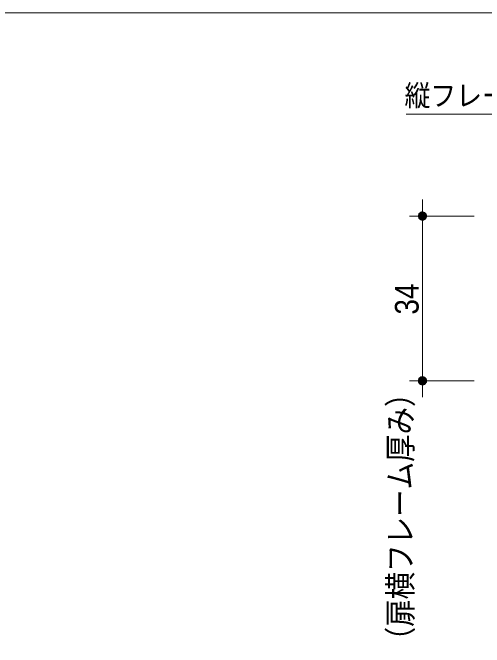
# Model space of a CAD drawing. Units: millimetres, scale not verified. Extents: x -6062 to 6062, y -3045 to 3045.
# Drawn here: x -4578 to -3848, y 1788 to 2770 of the extents above; entities that cross this region are included whole.
import ezdxf
from ezdxf.enums import TextEntityAlignment as Align

# ---------------------------------------------------------------- set-up
doc = ezdxf.new("R2010")
doc.units = ezdxf.units.MM
doc.header["$LTSCALE"] = 20
for name, color, linetype, lineweight in [('0-0_2寸法-2', 7, 'Continuous', 9), ('0-1_0', 7, 'Continuous', 9), ('0-2_2寸法-1', 7, 'Continuous', 9), ('0-3_2寸法-3', 7, 'Continuous', 9), ('0-5_1図面枠', 7, 'Continuous', 9)]:
    doc.layers.add(name, color=color, linetype=linetype, lineweight=lineweight)
doc.styles.add('ＭＳ ゴシック', font='')
doc.styles.add('ＭＳ Ｐゴシック', font='')
doc.styles.get('ＭＳ ゴシック').set_extended_font_data('MS Gothic')
doc.styles.get('ＭＳ Ｐゴシック').set_extended_font_data('MS PGothic')

# ---------------------------------------------------------------- blocks, each defined once
blk = doc.blocks.new('_Dot')
at = {"layer": '0-1_0'}
for p, q in [((-10, 0), (-20, 0)), ((9.78, 2), (-9.78, 2)), ((7.99, 6), (-7.99, 6)), ((9.16, -3.98), (-9.16, -3.98)), ((6, -7.98), (-6, -7.98))]:
    blk.add_line(p, q, dxfattribs=at)
for points in [[(10, 0), (9.92, 1.25), (9.69, 2.49), (9.3, 3.68), (8.76, 4.82), (8.09, 5.88), (7.29, 6.85), (6.37, 7.71), (5.36, 8.44), (4.26, 9.05), (3.09, 9.51), (1.87, 9.82), (0.63, 9.98), (-0.63, 9.98), (-1.87, 9.82), (-3.09, 9.51), (-4.26, 9.05), (-5.36, 8.44), (-6.37, 7.71), (-7.29, 6.85), (-8.09, 5.88), (-8.76, 4.82), (-9.3, 3.68), (-9.69, 2.49), (-9.92, 1.25), (-10, 0), (0, 0)], [(-10, 0), (-9.92, -1.25), (-9.69, -2.49), (-9.3, -3.68), (-8.76, -4.82), (-8.09, -5.88), (-7.29, -6.85), (-6.37, -7.71), (-5.36, -8.44), (-4.26, -9.05), (-3.09, -9.51), (-1.87, -9.82), (-0.63, -9.98), (0.63, -9.98), (1.87, -9.82), (3.09, -9.51), (4.26, -9.05), (5.36, -8.44), (6.37, -7.71), (7.29, -6.85), (8.09, -5.88), (8.76, -4.82), (9.3, -3.68), (9.69, -2.49), (9.92, -1.25), (10, 0), (0, 0)]]:
    blk.add_lwpolyline(points, close=True, dxfattribs=at)
blk = doc.blocks.new('グループ-14')
at = {"layer": '0-5_1図面枠'}
blk.add_lwpolyline([(-80000, 55400), (80000, 55400), (80000, -55400), (-80000, -55400)], close=True, dxfattribs=at)
blk = doc.blocks.new('図面枠')
at = {"layer": '0-5_1図面枠'}
blk.add_blockref('グループ-14', (0, 0), dxfattribs=at)

msp = doc.modelspace()

# ---------------------------------------------------------------- linework, layer by layer
at = {"layer": '0-0_2寸法-2'}
for p, q in [((-3943.75, 2467.93), (-3943.75, 2480.64)), ((-3863.75, 2455.22), (-3963.75, 2455.22)), ((-3943.75, 2200.22), (-3943.75, 2455.22)), ((-3863.75, 2200.22), (-3963.75, 2200.22)), ((-3943.75, 2187.51), (-3943.75, 2174.79))]:
    msp.add_line(p, q, dxfattribs=at)
at = {"layer": '0-2_2寸法-1'}
for p, q in [((-3863.75, 2455.22), (-3963.75, 2455.22)), ((-3943.75, 2212.93), (-3943.75, 2442.51)), ((-3863.75, 2200.22), (-3963.75, 2200.22))]:
    msp.add_line(p, q, dxfattribs=at)
at = {"layer": '0-3_2寸法-3'}
msp.add_lwpolyline([(-3655.69, 2462.72), (-3742.29, 2612.72), (-3969.17, 2612.72)], dxfattribs=at)

# ---------------------------------------------------------------- block references
at = {"layer": '0-0_2寸法-2', "xscale": 0.6356201, "yscale": 0.6356201}
for p, rotation in [((-3943.75, 2455.22), 270), ((-3943.75, 2200.22), 90)]:
    msp.add_blockref('_Dot', p, dxfattribs=dict(at, rotation=rotation))
at = {"layer": '0-2_2寸法-1', "xscale": 0.6356201, "yscale": 0.6356201}
for p, rotation in [((-3943.75, 2455.22), 90), ((-3943.75, 2200.22), 270)]:
    msp.add_blockref('_Dot', p, dxfattribs=dict(at, rotation=rotation))
at = {"layer": '0-5_1図面枠', "xscale": 0.05, "yscale": 0.05}
msp.add_blockref('図面枠', (-1787.5, 0), dxfattribs=at)

# ---------------------------------------------------------------- texts
at = {"layer": '0-0_2寸法-2', "style": 'ＭＳ Ｐゴシック', "width": 0.85}
msp.add_text('（扉横フレーム厚み）', height=36.69, rotation=90, dxfattribs=at).set_placement((-3948.73, 1776.75), align=Align.BOTTOM_LEFT)
at = {"layer": '0-2_2寸法-1', "style": 'ＭＳ Ｐゴシック', "width": 0.9}
msp.add_text('34', height=36.66, rotation=90, dxfattribs=at).set_placement((-3938.69, 2302.64), align=Align.BOTTOM_LEFT)
at = {"layer": '0-3_2寸法-3', "style": 'ＭＳ ゴシック', "width": 0.9}
msp.add_text('縦フレーム', height=32.55, dxfattribs=at).set_placement((-3971.47, 2615.69), align=Align.BOTTOM_LEFT)

doc.saveas('drawing.dxf')
